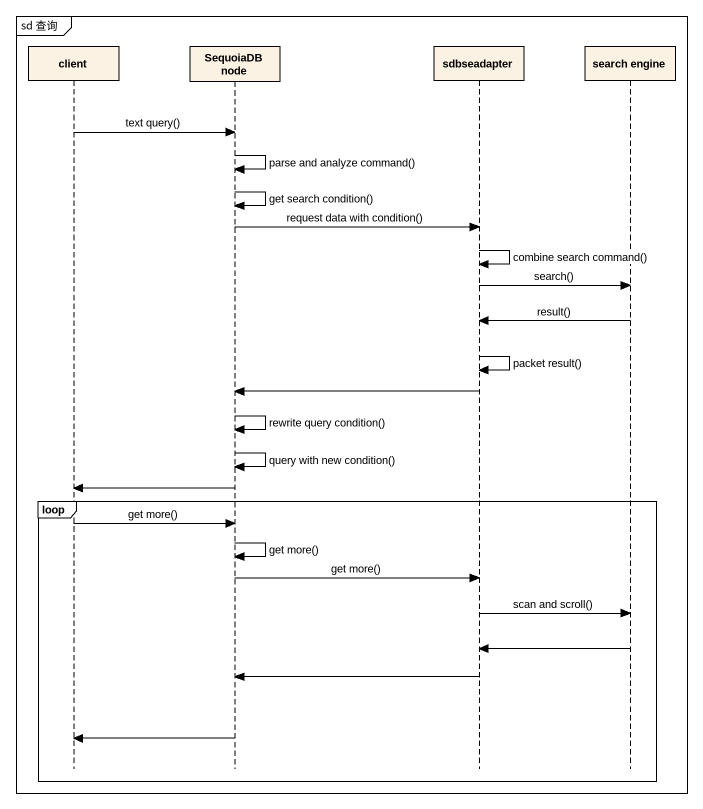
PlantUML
@startuml
mainframe sd 查询
hide footbox
participant client
participant "SequoiaDB node" as SequoiaDB_node
participant sdbseadapter
participant "search engine" as search_engine

client -> SequoiaDB_node : text query()
SequoiaDB_node -> SequoiaDB_node : parse and analyze command()
SequoiaDB_node -> SequoiaDB_node : get search condition()
SequoiaDB_node -> sdbseadapter : request data with condition()
sdbseadapter -> sdbseadapter : combine search command()
sdbseadapter -> search_engine : search()
search_engine -> sdbseadapter : result()
sdbseadapter -> sdbseadapter : packet result()
sdbseadapter -> SequoiaDB_node
SequoiaDB_node -> SequoiaDB_node : rewrite query condition()
SequoiaDB_node -> SequoiaDB_node : query with new condition()
SequoiaDB_node -> client
loop
  client -> SequoiaDB_node : get more()
  SequoiaDB_node -> SequoiaDB_node : get more()
  SequoiaDB_node -> sdbseadapter : get more()
  sdbseadapter -> search_engine : scan and scroll()
  search_engine -> sdbseadapter
  sdbseadapter -> SequoiaDB_node
  SequoiaDB_node -> client
end
@enduml
